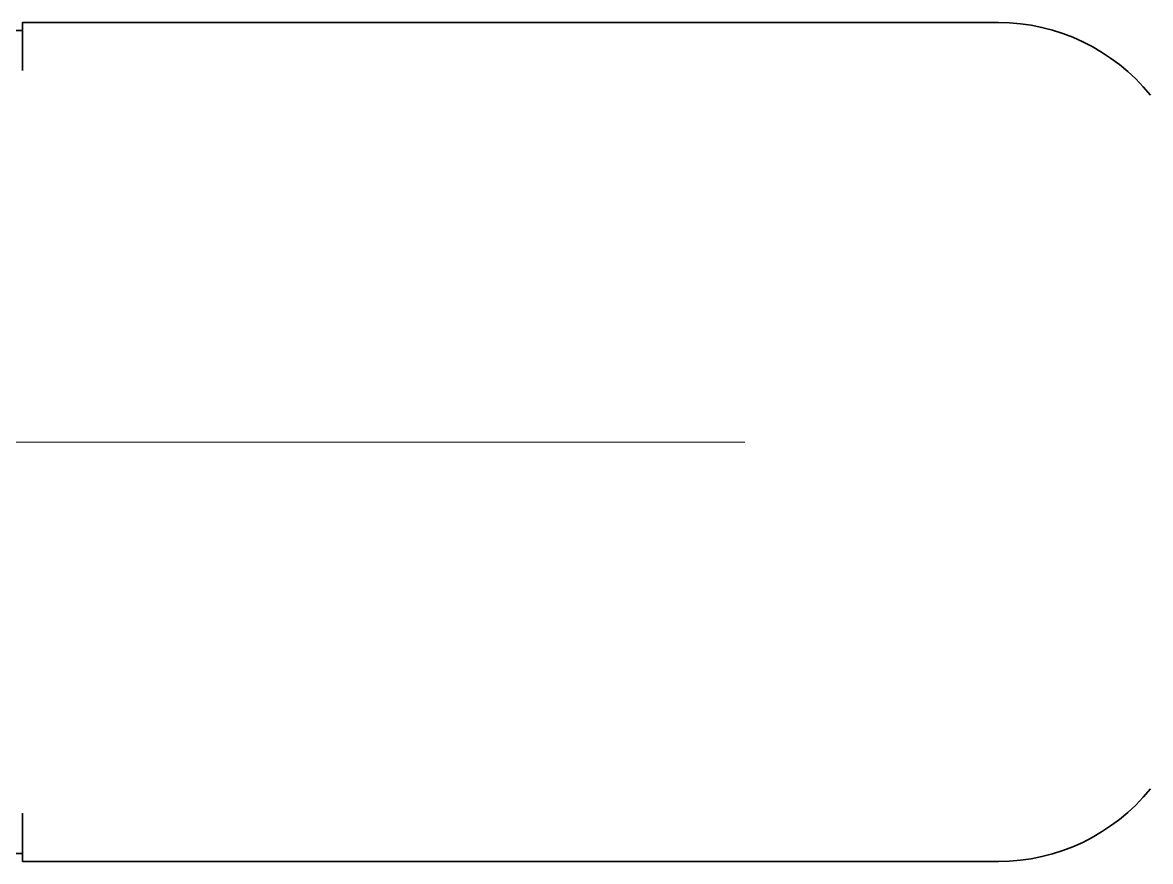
# Model space of a CAD drawing. Extents: x 6569 to 10251, y -294 to 3435.
# Drawn here: x 9284.26 to 9313.16, y 1281.48 to 1302.98 of the extents above; entities that cross this region are included whole.
import ezdxf

# ---------------------------------------------------------------- set-up
doc = ezdxf.new("R2010")
doc.units = 0
doc.header["$LTSCALE"] = 5
doc.layers.get('0').update_dxf_attribs({"linetype": 'CONTINUOUS', "lineweight": 0})
doc.layers.add('1', color=7, linetype='CONTINUOUS', true_color=0xffffff)

msp = doc.modelspace()

# ---------------------------------------------------------------- linework, layer by layer
at = {"color": 4}
msp.add_line((9302.764, 1292.226), (9202.764, 1292.226), dxfattribs=at)
at = {"layer": '1', "color": 7, "linetype": 'Continuous', "lineweight": 35}
for p, q in [((9284.264, 1302.976), (9284.264, 1301.743)), ((9309.264, 1302.976), (9284.264, 1302.976)), ((9284.264, 1302.776), (9281.736, 1302.776)), ((9284.264, 1281.476), (9284.264, 1282.71)), ((9283.606, 1281.676), (9284.264, 1281.676)), ((9284.264, 1281.476), (9309.264, 1281.476))]:
    msp.add_line(p, q, dxfattribs=at)
for centre, start, end in [((9309.264, 1297.976), 38.8492, 90), ((9309.264, 1286.476), 270, 321.1508)]:
    msp.add_arc(centre, 5, start, end, dxfattribs=at)

doc.saveas('drawing.dxf')
